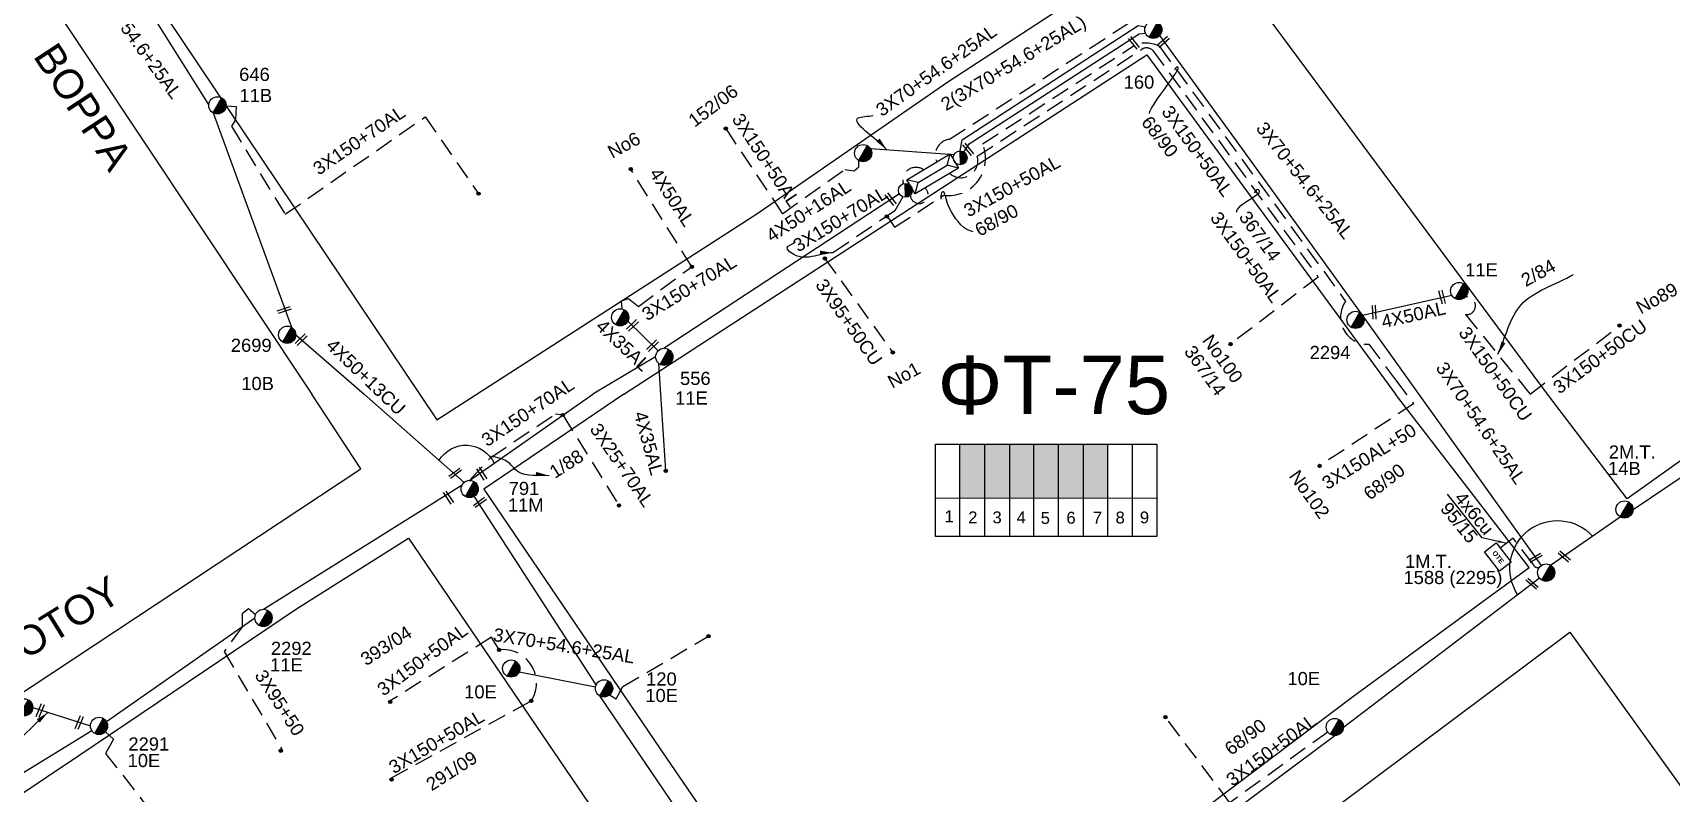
# Model space of a CAD drawing. Header units: millimetres. Extents: x 1266 to 3066, y 765 to 1784.
# Drawn here: x 1524.3 to 1748.8, y 1110.1 to 1214.3 of the extents above; entities that cross this region are included whole.
import ezdxf

# ---------------------------------------------------------------- set-up
doc = ezdxf.new("R2010")
doc.units = ezdxf.units.MM
doc.linetypes.add('DASHED', pattern=[19.05, 12.7, -6.35])
for name, color, linetype in [('Pillar OTE', 7, 'Continuous'), ('Άγνωστα', 7, 'Continuous'), ('Γέφυρες Εναέριου Δικτύου', 7, 'Continuous'), ('Γυμνά εναέρια ΧΤ (3Φ)   3x50+35CU', 7, 'Continuous'), ('Γυμνά εναέρια ΧΤ (3Φ)   4x35AL', 7, 'Continuous'), ('Γυμνά εναέρια ΧΤ (3Φ)   4x50AL', 7, 'Continuous'), ('Γυμνά εναέρια ΧΤ και ΦΟΠ (3Φ)   4x50+16AL', 7, 'Continuous'), ('Επιγραφές - Σχήματα', 7, 'Continuous'), ('Καλώδια ΧΤ   3x150+50AL', 7, 'DASHED'), ('Καλώδια ΧΤ   3x150+50CU', 7, 'DASHED'), ('Καλώδια ΧΤ   3x150+70AL', 7, 'DASHED'), ('Καλώδια ΧΤ   3x150AL+50XLPE', 7, 'DASHED'), ('Καλώδια ΧΤ   3x95+50CU', 7, 'DASHED'), ('Καλώδια ΧΤ   4x50AL', 7, 'DASHED'), ('Καλώδια ΧΤ   4x6CU', 7, 'DASHED'), ('Μηχανική τομή', 7, 'Continuous'), ('Στύλος ΦΜ', 7, 'Continuous'), ('Στύλος ΦΜ @ 1', 7, 'Continuous'), ('Συνδέσεις', 7, 'Continuous'), ('Συνεστραμμένα ΧΤ   3x70+54.6+25 AL', 7, 'SYN_LINE'), ('Υποσταθμός εναέριος 2 στύλων', 7, 'Continuous'), ('Υποσταθμός πόλεως', 7, 'Continuous'), ('Υπόβαθρο ΔΕΗ', 7, 'Continuous'), ('Υπόγεια καλώδια Παροχών ΧΤ   4x50AL', 7, 'DASHED')]:
    doc.layers.add(name, color=color, linetype=linetype)
doc.styles.get("Standard").update_dxf_attribs({"font": 'arial.ttf'})
doc.linetypes.add('SYN_LINE', pattern='A,0.5,-0.0001,["/\\/\\/\\/",Standard,S=0.1,R=0,X=0,Y=-0.05],-0.25', length=0.7501)
doc.dimstyles.new('ISO-25', dxfattribs={"dimtxt": 2.5, "dimasz": 2.5, "dimexe": 1.25, "dimexo": 0.625, "dimtad": 1, "dimtxsty": 'Standard', "dimcen": 2.5, "dimadec": 0, "dimazin": 0, "dimtfac": 1, "dimtmove": 0, "dimatfit": 3, "dimfxl": 1, "dimarcsym": 0})

# ---------------------------------------------------------------- blocks, each defined once
blk = doc.blocks.new('ΥΠΑΡΧΩΝ ΤΣΙΜΕΝΤΕΝΙΟΣ ΣΤΥΛΟΣ')
at = {"layer": 'Στύλος ΦΜ'}
blk.add_hatch(color=7, dxfattribs=at).paths.add_polyline_path([(-1.29, -2.28, 0.574793), (2.62, 0, 0.268822), (1.3, 2.27)])
at = {"layer": 'Στύλος ΦΜ', "color": 7}
blk.add_line((-1.29, -2.28), (1.3, 2.27), dxfattribs=at)
blk.add_circle((0, 0), 2.62, dxfattribs=at)
at = {"layer": 'Στύλος ΦΜ', "flags": 4}
for tag, p in [('ΑΡΙΘΜΟΣ', (-4.68, 8.05)), ('ΤΥΠΟΣ', (-4.91, 3.03))]:
    blk.add_attdef(tag, p, '', height=4, dxfattribs=at)
blk = doc.blocks.new('ΥΠΟΣΤΑΘΜΟΣ ΕΝΑΕΡΙΟΣ ΕΠΙ 2 ΣΤΥΛΩΝ')
at = {"layer": 'Υποσταθμός εναέριος 2 στύλων', "linetype": 'Continuous'}
for points in [[(-11.97, -2.11, 0.574793), (-8.45, -0.07, 0.268822), (-9.64, 1.98)], [(9.68, -2.15, 0.574793), (13.19, -0.1, 0.268822), (12.01, 1.95)]]:
    blk.add_hatch(color=256, dxfattribs=at).paths.add_polyline_path(points)
for p, q in [((-11.97, -2.11), (-9.64, 1.98)), ((9.68, -2.15), (12.01, 1.95))]:
    blk.add_line(p, q, dxfattribs=at)
for centre in [(-10.81, -0.07), (10.84, -0.1)]:
    blk.add_circle(centre, 2.36, dxfattribs=at)
at = {"layer": 'Υποσταθμός πόλεως', "linetype": 'Continuous', "ltscale": 40}
blk.add_lwpolyline([(-8.57, 2.82), (8.57, 2.82), (8.57, -2.82), (-8.57, -2.82)], close=True, dxfattribs=at)
for points in [[(-5.75, 0), (-8.57, 2.82)], [(-8.57, -2.82), (-5.75, 0)], [(-5.75, 0), (5.75, 0)], [(5.75, 0), (8.57, 2.82)], [(8.57, -2.82), (5.75, 0)]]:
    blk.add_lwpolyline(points, dxfattribs=at)
at = {"layer": 'Υποσταθμός εναέριος 2 στύλων', "ltscale": 40, "flags": 1}
for tag, p in [('ΜΕΤΑΣΧΗΜΑΤΙΣΜΟΣ', (14.09, 2.51)), ('ΙΣΧΥΣ', (14.07, -0.28)), ('ΑΡΙΘΜΟΣ', (14.19, -3))]:
    blk.add_attdef(tag, p, '', height=1.8, dxfattribs=at)
blk = doc.blocks.new('ΜΗΧΑΝΙΚΗ ΤΟΜΗ')
at = {"layer": 'Μηχανική τομή', "ltscale": 40}
for p, q in [((-1.89, 0.78), (1.89, 0.78)), ((1.89, 0), (-1.89, 0))]:
    blk.add_line(p, q, dxfattribs=at)
blk = doc.blocks.new('_ΣΥΝΔΕΣΗ')
at = {"layer": 'Συνδέσεις', "linetype": 'SYN_LINE', "ltscale": 40}
blk.add_hatch(color=256, dxfattribs=at).paths.add_polyline_path([(0.5, -0.01, 1), (-0.5, -0.01, 1)])
at = {"layer": 'Συνδέσεις'}
blk.add_circle((0, -0.01), 0.5, dxfattribs=at)
blk = doc.blocks.new('PILLAR ΟΤΕ')
at = {"layer": 'Pillar OTE', "ltscale": 40}
blk.add_lwpolyline([(-3.31, 2.02), (3.39, 2.02), (3.39, -1.99), (-3.31, -1.99)], close=True, dxfattribs=at)
at = {"layer": 'Pillar OTE', "insert": (-1.81, 0.71), "char_height": 1.3575, "width": 109.961, "attachment_point": 1}
blk.add_mtext('{\\fArial|b1|i0|c161|p34;OTE}', dxfattribs=at)

msp = doc.modelspace()

# ---------------------------------------------------------------- hatches: boundary and pattern name
at = {"layer": 'Καλώδια ΧΤ   4x6CU', "linetype": 'DASHED', "ltscale": 0.2}
h = msp.add_hatch(color=85, dxfattribs=at)
h.dxf.hatch_style = 1
h.paths.add_polyline_path([(1651.3, 1150.57), (1654.74, 1150.56), (1654.74, 1157.93), (1651.3, 1157.93)])
h = msp.add_hatch(color=1, dxfattribs=at)
h.dxf.hatch_style = 1
h.paths.add_polyline_path([(1654.74, 1150.56), (1658.18, 1150.56), (1658.18, 1157.93), (1654.74, 1157.93)])
h = msp.add_hatch(color=6, dxfattribs=at)
h.dxf.hatch_style = 1
h.paths.add_polyline_path([(1658.18, 1150.56), (1661.48, 1150.56), (1661.48, 1157.93), (1658.18, 1157.93)])
h = msp.add_hatch(color=5, dxfattribs=at)
h.dxf.hatch_style = 1
h.paths.add_polyline_path([(1664.86, 1157.93), (1661.48, 1157.93), (1661.48, 1150.56), (1664.86, 1150.55)])
h = msp.add_hatch(color=2, dxfattribs=at)
h.dxf.hatch_style = 1
h.paths.add_polyline_path([(1668.26, 1157.93), (1664.86, 1157.93), (1664.86, 1150.55), (1668.26, 1150.55)])
h = msp.add_hatch(color=151, dxfattribs=at)
h.dxf.hatch_style = 1
h.paths.add_polyline_path([(1671.6, 1157.93), (1668.26, 1157.93), (1668.26, 1150.55), (1671.6, 1150.55)])

# ---------------------------------------------------------------- linework, layer by layer
at = {"layer": 'Pillar OTE', "ltscale": 40}
for points in [[(1647.97, 1145.29), (1647.97, 1157.93), (1678.31, 1157.93), (1678.31, 1145.26), (1647.97, 1145.29)], [(1651.3, 1145.28), (1651.3, 1157.93)], [(1654.74, 1145.28), (1654.74, 1157.93)], [(1658.18, 1145.28), (1658.18, 1157.93)], [(1661.48, 1145.27), (1661.48, 1157.93)], [(1664.86, 1145.27), (1664.86, 1157.93)], [(1668.26, 1145.27), (1668.26, 1157.93)], [(1671.6, 1145.26), (1671.6, 1157.93)], [(1674.99, 1145.26), (1674.99, 1157.93)], [(1647.97, 1150.57), (1678.31, 1150.54)]]:
    msp.add_lwpolyline(points, dxfattribs=at)
at = {"layer": 'Άγνωστα', "color": 85, "ltscale": 0.2}
for points in [[(1560.31, 1172.92), (1569.67, 1164.78)], [(1583.39, 1152.69), (1569.67, 1164.78)]]:
    msp.add_lwpolyline(points, dxfattribs=at)
at = {"layer": 'Άγνωστα', "color": 85, "linetype": 'DASHED', "ltscale": 0.2}
msp.add_lwpolyline([(1596.89, 1161.93), (1604.61, 1149.53)], dxfattribs=at)
at = {"layer": 'Άγνωστα', "color": 2, "ltscale": 0.2}
for points in [[(1601.49, 1124.96), (1584.78, 1150.8)], [(1620.37, 1096.3), (1601.98, 1123.44)]]:
    msp.add_lwpolyline(points, dxfattribs=at)
at = {"layer": 'Άγνωστα', "color": 2, "linetype": 'DASHED', "ltscale": 0.2}
for points in [[(1554.78, 1134.54), (1553.84, 1135.37), (1552.96, 1134.69), (1552.96, 1132.9), (1550.48, 1129.53), (1558.45, 1116.03)], [(1603.31, 1123.56), (1604.2, 1123.02), (1605.15, 1124.7), (1616.87, 1131.61)]]:
    msp.add_lwpolyline(points, dxfattribs=at)
at = {"layer": 'Γέφυρες Εναέριου Δικτύου', "ltscale": 0.2}
for points in [[(1579.96, 1155.72, -0.600154), (1587.49, 1155.33, 0.63619)], [(1727.76, 1137.35, -0.922688), (1738.03, 1145.33, 14.583085)]]:
    msp.add_lwpolyline(points, format="xyb", dxfattribs=at)
at = {"layer": 'Γυμνά εναέρια ΧΤ (3Φ)   3x50+35CU', "color": 2, "linetype": 'DASHED', "ltscale": 0.2}
msp.add_lwpolyline([(1534.22, 1118.52), (1535.33, 1117.5), (1534.25, 1115.56), (1545.52, 1101.05)], dxfattribs=at)
at = {"layer": 'Γυμνά εναέρια ΧΤ (3Φ)   4x35AL', "color": 85, "ltscale": 0.2}
msp.add_lwpolyline([(1605.83, 1174.79), (1609.97, 1170.71)], dxfattribs=at)
at = {"layer": 'Γυμνά εναέρια ΧΤ (3Φ)   4x35AL', "color": 85, "linetype": 'SYN_LINE', "ltscale": 15}
msp.add_lwpolyline([(1611.02, 1154.27), (1610.07, 1168.97)], dxfattribs=at)
at = {"layer": 'Γυμνά εναέρια ΧΤ (3Φ)   4x50AL', "color": 151, "ltscale": 0.2}
msp.add_lwpolyline([(1706.52, 1175.62), (1718.73, 1178.34)], dxfattribs=at)
at = {"layer": 'Γυμνά εναέρια ΧΤ και ΦΟΠ (3Φ)   4x50+16AL', "color": 85, "ltscale": 0.2}
for points in [[(1643.03, 1192.22), (1610.81, 1171.06)], [(1609.63, 1169.89), (1601, 1164.78)]]:
    msp.add_lwpolyline(points, dxfattribs=at)
at = {"layer": 'Γυμνά εναέρια ΧΤ και ΦΟΠ (3Φ)   4x50+16AL', "color": 85}
msp.add_lwpolyline([(1584.14, 1152.96), (1601, 1164.78)], dxfattribs=at)
at = {"layer": 'Καλώδια ΧΤ   3x150+50AL', "color": 2, "ltscale": 0.2}
for points in [[(1641.34, 1189.16), (1642.36, 1187.66), (1649.12, 1192.04, 0.582266), (1654.43, 1199.06), (1675.21, 1212.55, -0.245119), (1678.71, 1212.38), (1704.19, 1177.5, 0.624974), (1707.36, 1171.63), (1711.04, 1166.73), (1713.51, 1163.47), (1700.63, 1154.96)], [(1592.58, 1122.75, 0.631886), (1588.18, 1129.74, 16.929932)]]:
    msp.add_lwpolyline(points, format="xyb", dxfattribs=at)
at = {"layer": 'Καλώδια ΧΤ   3x150+50AL', "color": 1, "ltscale": 0.2}
msp.add_lwpolyline([(1619.23, 1201.17), (1627.02, 1189.51), (1635.56, 1195.58), (1636.85, 1195.4), (1637.49, 1195.91), (1637.48, 1196.79)], dxfattribs=at)
at = {"layer": 'Καλώδια ΧΤ   3x150+50AL', "color": 2, "ltscale": 0.2}
for points in [[(1588.18, 1129.74), (1587.14, 1131.46), (1573.02, 1122.6)], [(1573.44, 1112.2), (1592.58, 1122.75)]]:
    msp.add_lwpolyline(points, dxfattribs=at)
at = {"layer": 'Καλώδια ΧΤ   3x150+50AL', "color": 151, "ltscale": 0.2}
msp.add_lwpolyline([(1701.75, 1118.48), (1688.32, 1108.8), (1679.63, 1120.35)], dxfattribs=at)
at = {"layer": 'Καλώδια ΧΤ   3x150+50AL', "color": 85, "linetype": 'DASHED', "ltscale": 0.2}
msp.add_arc((1645.3, 1194.07), 1.79, 54.7999, 194.7747, dxfattribs=at)
at = {"layer": 'Καλώδια ΧΤ   3x150+50AL', "color": 2, "ltscale": 0.2}
msp.add_arc((1645.75, 1192.12), 1.22, 183.6365, 48.1399, dxfattribs=at)
at = {"layer": 'Καλώδια ΧΤ   3x150+50CU', "color": 151, "ltscale": 0.2}
msp.add_lwpolyline([(1720.63, 1175.69), (1729.48, 1164.78), (1741.74, 1174.18)], dxfattribs=at)
msp.add_arc((1720.77, 1176.89), 1.21, 263.5349, 98.2052, dxfattribs=at)
at = {"layer": 'Καλώδια ΧΤ   3x150+70AL', "color": 85, "ltscale": 0.2}
for points in [[(1550.75, 1204.31), (1552.12, 1204.18), (1552.06, 1202.37), (1551.48, 1201.5), (1558.85, 1189.43), (1578.04, 1202.78), (1585.36, 1192.25)], [(1605.06, 1176.44), (1604.96, 1177.57), (1605.91, 1177.88), (1607.26, 1176.79), (1614.59, 1182.25)], [(1584.14, 1152.96), (1587.03, 1156.09), (1595.91, 1162.1), (1597.12, 1161.93)]]:
    msp.add_lwpolyline(points, dxfattribs=at)
at = {"layer": 'Καλώδια ΧΤ   3x150+70AL', "color": 2, "ltscale": 0.2}
msp.add_lwpolyline([(1643.5, 1191.83), (1642.42, 1189.89), (1632.82, 1183.38)], dxfattribs=at)
at = {"layer": 'Καλώδια ΧΤ   3x150AL+50XLPE', "color": 6, "linetype": 'DASHED', "ltscale": 0.2}
msp.add_lwpolyline([(1648.15, 1196.62, -0.504214), (1649.92, 1199.71), (1688.85, 1224.97), (1688.56, 1226.54), (1689.36, 1227.07)], format="xyb", dxfattribs=at)
at = {"layer": 'Καλώδια ΧΤ   3x150AL+50XLPE', "color": 5, "linetype": 'DASHED', "ltscale": 0.2}
msp.add_lwpolyline([(1649.94, 1195.04, 0.761394), (1653.69, 1197.39), (1676.41, 1212.13, -0.291212), (1677.76, 1211.89), (1700.44, 1180.83), (1688.43, 1171.65)], format="xyb", dxfattribs=at)
at = {"layer": 'Καλώδια ΧΤ   3x95+50CU', "color": 2, "ltscale": 0.2}
msp.add_lwpolyline([(1632.82, 1183.38), (1642.12, 1170.5)], dxfattribs=at)
at = {"layer": 'Καλώδια ΧΤ   4x50AL', "color": 85, "ltscale": 0.2}
msp.add_lwpolyline([(1614.59, 1182.25), (1606.2, 1195.62)], dxfattribs=at)
at = {"layer": 'Καλώδια ΧΤ   4x6CU', "color": 151, "linetype": 'DASHED', "ltscale": 0.2}
msp.add_lwpolyline([(1730.77, 1141.08, -0.459455), (1729.88, 1141.48), (1727.13, 1145.04), (1725.37, 1143.69)], format="xyb", dxfattribs=at)
at = {"layer": 'Συνεστραμμένα ΧΤ   3x70+54.6+25 AL', "color": 85, "ltscale": 20}
for points in [[(1532.57, 1229.53), (1548.4, 1204.36)], [(1548.99, 1203.33), (1559.71, 1173.94)]]:
    msp.add_lwpolyline(points, dxfattribs=at)
at = {"layer": 'Συνεστραμμένα ΧΤ   3x70+54.6+25 AL', "color": 151, "linetype": 'SYN_LINE', "ltscale": 15}
msp.add_lwpolyline([(1651.35, 1198.11), (1651.65, 1199.64), (1675.76, 1215.29), (1676.74, 1215.13)], dxfattribs=at)
at = {"layer": 'Συνεστραμμένα ΧΤ   3x70+54.6+25 AL', "color": 1, "linetype": 'SYN_LINE', "ltscale": 15}
msp.add_lwpolyline([(1651.88, 1197.96), (1652.6, 1199.07), (1675.88, 1214.17), (1676.76, 1214.25)], dxfattribs=at)
at = {"layer": 'Συνεστραμμένα ΧΤ   3x70+54.6+25 AL', "color": 151, "ltscale": 20}
for points in [[(1706.52, 1175.62), (1689.6, 1199), (1678.73, 1213.94)], [(1731.04, 1141.32), (1706.52, 1175.62)], [(1743.59, 1148.98), (1767.08, 1164.78)], [(1703.88, 1119.17), (1730.74, 1139.62)], [(1669.26, 1093.05), (1702.7, 1118)]]:
    msp.add_lwpolyline(points, dxfattribs=at)
at = {"layer": 'Συνεστραμμένα ΧΤ   3x70+54.6+25 AL', "color": 1, "ltscale": 15}
msp.add_lwpolyline([(1639.06, 1198.43), (1650.52, 1197.6)], dxfattribs=at)
at = {"layer": 'Συνεστραμμένα ΧΤ   3x70+54.6+25 AL', "color": 2, "ltscale": 20}
for points in [[(1555.88, 1135.3), (1583.11, 1152.37)], [(1534.36, 1119.92), (1554.7, 1134.12)], [(1509.95, 1104.94), (1532.35, 1118.7)]]:
    msp.add_lwpolyline(points, dxfattribs=at)
at = {"layer": 'Συνεστραμμένα ΧΤ   3x70+54.6+25 AL', "color": 151, "ltscale": 15}
msp.add_lwpolyline([(1732.26, 1141.35), (1741.83, 1147.96)], dxfattribs=at)
at = {"layer": 'Συνεστραμμένα ΧΤ   3x70+54.6+25 AL', "color": 2, "ltscale": 10}
for points in [[(1590.94, 1126.74), (1601.4, 1124.69)], [(1524.27, 1121.86), (1532.17, 1119.32)]]:
    msp.add_lwpolyline(points, dxfattribs=at)
at = {"layer": 'Υπόβαθρο ΔΕΗ', "ltscale": 0.2}
for points in [[(1622.3, 1285.61), (1595.62, 1268.8), (1560.04, 1245.8), (1533.92, 1229.4), (1579.63, 1161.27), (1623.51, 1189.51), (1649.65, 1207.6), (1670, 1220.86), (1652.38, 1244.35), (1633.67, 1270.33), (1622.3, 1285.61)], [(1731.86, 1164.78), (1689.85, 1221.51), (1715.77, 1238.4), (1745.22, 1258.34), (1756.02, 1265.65), (1807.68, 1198.09), (1779.63, 1176.71), (1742.79, 1150.42), (1731.86, 1164.78)], [(1446.84, 1164.78), (1442.4, 1171.75), (1523.72, 1223.13), (1562.51, 1164.78)], [(1605.27, 1164.78), (1676.95, 1211.3), (1711.02, 1164.78)], [(1446.84, 1164.78), (1487.58, 1100.59), (1569.23, 1154.57), (1562.51, 1164.78)], [(1605.27, 1164.78), (1586.1, 1151.77), (1611.11, 1114.92), (1638.81, 1074.46), (1672.59, 1098.78), (1705.13, 1123.32), (1729.35, 1141.05), (1711.02, 1164.78)], [(1722.91, 1145.11), (1718.13, 1151.07)], [(1493.83, 1090.71), (1530.7, 1115.36), (1560.39, 1135.37), (1575.77, 1145.06), (1610.73, 1093.56), (1628.85, 1066.58), (1572.6, 1025.44), (1547.9, 1007.39), (1511.08, 1063.02), (1493.83, 1090.71)], [(1405.46, 890.16), (1528.37, 980.03), (1570.27, 1010.46), (1621.28, 1047.93), (1670.39, 1083.94), (1734.92, 1132.16), (1766.3, 1088.54)]]:
    msp.add_lwpolyline(points, dxfattribs=at)
for points in [[(1677.29, 1203.25), (1677.19, 1203.7), (1681.4, 1209.2), (1681.23, 1209.66), (1680.96, 1209.67), (1680.73, 1209.18)], [(1653.15, 1187.04), (1651.98, 1187.14), (1649.63, 1190.07), (1649.31, 1192.61), (1648.75, 1192.59), (1648.67, 1191.75), (1648.73, 1191.51)], [(1689.24, 1189.73), (1689.34, 1190.53), (1692.44, 1192.17), (1692.42, 1192.7), (1692.1, 1192.93), (1691.92, 1192.7), (1691.67, 1192.39)]]:
    msp.add_open_spline(points, degree=3, dxfattribs=at)

# ---------------------------------------------------------------- block references
at = {"layer": 'Pillar OTE', "xscale": 0.5, "yscale": 0.5, "zscale": 0.5, "rotation": 307.6662647862069}
msp.add_blockref('PILLAR ΟΤΕ', (1725.03, 1142.49), dxfattribs=at)
at = {"layer": 'Μηχανική τομή'}
for p, xscale, yscale, zscale, rotation in [((1675.32, 1213.04), 0.4999999999999994, 0.4999999999999994, 0.4999999999999994, 128.727173849753), ((1679.34, 1212.92), 0.4999999999999994, 0.4999999999999994, 0.4999999999999994, 40.93517884512278), ((1652.61, 1198.45), 0.4999999999999994, 0.4999999999999994, 0.4999999999999994, 128.727173849753), ((1642, 1191.61), 0.4999999999999994, 0.4999999999999994, 0.4999999999999994, 128.727173849753), ((1717.22, 1178.02), 0.4999999999999997, 0.4999999999999997, 0.4999999999999997, 284.4986880261409), ((1558.78, 1176.13), 0.4999999999999993, 0.4999999999999993, 0.4999999999999993, 18.8205596390102), ((1707.91, 1176), 0.4999999999999997, 0.4999999999999997, 0.4999999999999997, 272.7837747507805), ((1606.6, 1174.05), 0.4999999999999994, 0.4999999999999994, 0.4999999999999994, 44.28298589375719), ((1561.19, 1172.1), 0.4999999999999993, 0.4999999999999993, 0.4999999999999993, 44.28298589375719), ((1609.34, 1171.3), 0.4999999999999993, 0.4999999999999993, 0.4999999999999993, 44.28298589375719), ((1582.05, 1154.09), 0.4999999999999977, 0.4999999999999977, 0.4999999999999977, 216.8056931692933), ((1585.95, 1153.98), 0.4999999999999585, 0.4999999999999585, 0.4999999999999585, 123.5942685702442), ((1581.4, 1150.72), 0.4999999999999585, 0.4999999999999585, 0.4999999999999585, 123.5942685702442), ((1585.44, 1150.11), 0.4999999999999977, 0.4999999999999977, 0.4999999999999977, 216.8056931692933), ((1730.1, 1142.52), 0.4999999999999879, 0.4999999999999879, 0.4999999999999879, 211.2083485737614), ((1734.27, 1142.68), 0.5000000000000184, 0.5000000000000184, 0.5000000000000184, 139.6080784081085), ((1729.87, 1138.96), 0.5000000000000184, 0.5000000000000184, 0.5000000000000184, 139.6080784081085), ((1525.09, 1121.5), 0.4999999999999858, 0.4999999999999858, 0.4999999999999858, 247.9990948236991), ((1530.44, 1119.85), 0.4999999999999858, 0.4999999999999858, 0.4999999999999858, 247.9990948236991)]:
    msp.add_blockref('ΜΗΧΑΝΙΚΗ ΤΟΜΗ', p, dxfattribs=dict(at, xscale=xscale, yscale=yscale, zscale=zscale, rotation=rotation))
at = {"layer": 'Στύλος ΦΜ @ 1', "ltscale": 40}
ref = msp.add_blockref('ΥΠΑΡΧΩΝ ΤΣΙΜΕΝΤΕΝΙΟΣ ΣΤΥΛΟΣ', (1677.84, 1214.71), dxfattribs=dict(at, xscale=0.4499999999998181, yscale=0.4499999999998181, zscale=0.4499999999998181))
ref.add_attrib('ΤΥΠΟΣ', '160', (1673.77, 1206.64), dxfattribs={"layer": 'Στύλος ΦΜ', "height": 1.8, "flags": 4})
ref = msp.add_blockref('ΥΠΑΡΧΩΝ ΤΣΙΜΕΝΤΕΝΙΟΣ ΣΤΥΛΟΣ', (1549.57, 1204.36), dxfattribs=dict(at, xscale=0.4499999999998181, yscale=0.4499999999998181, zscale=0.4499999999998181))
ref.add_attrib('ΤΥΠΟΣ', '646', (1552.55, 1207.7), dxfattribs={"layer": 'Στύλος ΦΜ', "height": 1.8, "flags": 4})
ref.add_attrib('ΑΡΙΘΜΟΣ', '11B', (1552.6, 1204.81), dxfattribs={"layer": 'Στύλος ΦΜ', "height": 1.8, "flags": 4})
at = {"layer": 'Στύλος ΦΜ @ 1', "ltscale": 40, "xscale": 0.4499999999998181, "yscale": 0.4499999999998181, "zscale": 0.4499999999998181}
for p in [(1638.06, 1197.81), (1604.77, 1175.3)]:
    msp.add_blockref('ΥΠΑΡΧΩΝ ΤΣΙΜΕΝΤΕΝΙΟΣ ΣΤΥΛΟΣ', p, dxfattribs=at)
at = {"layer": 'Στύλος ΦΜ @ 1', "ltscale": 40}
ref = msp.add_blockref('ΥΠΑΡΧΩΝ ΤΣΙΜΕΝΤΕΝΙΟΣ ΣΤΥΛΟΣ', (1719.76, 1178.92), dxfattribs=dict(at, xscale=0.4499999999998181, yscale=0.4499999999998181, zscale=0.4499999999998181))
ref.add_attrib('ΤΥΠΟΣ', '11E', (1720.57, 1180.92), dxfattribs={"layer": 'Στύλος ΦΜ', "height": 1.8, "flags": 4})
ref = msp.add_blockref('ΥΠΑΡΧΩΝ ΤΣΙΜΕΝΤΕΝΙΟΣ ΣΤΥΛΟΣ', (1705.55, 1174.96), dxfattribs=dict(at, xscale=0.4499999999998181, yscale=0.4499999999998181, zscale=0.4499999999998181))
ref.add_attrib('ΤΥΠΟΣ', '2294', (1699.26, 1169.59), dxfattribs={"layer": 'Στύλος ΦΜ', "height": 1.8, "flags": 4})
ref = msp.add_blockref('ΥΠΑΡΧΩΝ ΤΣΙΜΕΝΤΕΝΙΟΣ ΣΤΥΛΟΣ', (1559.13, 1172.92), dxfattribs=dict(at, xscale=0.4499999999998181, yscale=0.4499999999998181, zscale=0.4499999999998181))
ref.add_attrib('ΤΥΠΟΣ', '2699', (1551.41, 1170.58), dxfattribs={"layer": 'Στύλος ΦΜ', "height": 1.8, "flags": 4})
ref.add_attrib('ΑΡΙΘΜΟΣ', '10B', (1552.84, 1165.34), dxfattribs={"layer": 'Στύλος ΦΜ', "height": 1.8, "flags": 4})
ref = msp.add_blockref('ΥΠΑΡΧΩΝ ΤΣΙΜΕΝΤΕΝΙΟΣ ΣΤΥΛΟΣ', (1610.81, 1169.89), dxfattribs=dict(at, xscale=0.4499999999998181, yscale=0.4499999999998181, zscale=0.4499999999998181))
ref.add_attrib('ΤΥΠΟΣ', '556', (1612.97, 1166.04), dxfattribs={"layer": 'Στύλος ΦΜ', "height": 1.8, "flags": 4})
ref.add_attrib('ΑΡΙΘΜΟΣ', '11E', (1612.3, 1163.35), dxfattribs={"layer": 'Στύλος ΦΜ', "height": 1.8, "flags": 4})
ref = msp.add_blockref('ΥΠΑΡΧΩΝ ΤΣΙΜΕΝΤΕΝΙΟΣ ΣΤΥΛΟΣ', (1742.41, 1148.98), dxfattribs=dict(at, xscale=0.4499999999998181, yscale=0.4499999999998181, zscale=0.4499999999998181))
ref.add_attrib('ΤΥΠΟΣ', '14B', (1740.15, 1153.7), dxfattribs={"layer": 'Στύλος ΦΜ', "height": 1.8, "flags": 4})
ref.add_attrib('ΑΡΙΘΜΟΣ', '2M.T.', (1740.26, 1155.96), dxfattribs={"layer": 'Στύλος ΦΜ', "height": 1.8, "flags": 4})
ref = msp.add_blockref('ΥΠΑΡΧΩΝ ΤΣΙΜΕΝΤΕΝΙΟΣ ΣΤΥΛΟΣ', (1584.14, 1151.78), dxfattribs=dict(at, xscale=0.4499999999998181, yscale=0.4499999999998181, zscale=0.4499999999998181))
ref.add_attrib('ΤΥΠΟΣ', '11M', (1589.38, 1148.7), dxfattribs={"layer": 'Στύλος ΦΜ', "height": 1.8, "flags": 4})
ref.add_attrib('ΑΡΙΘΜΟΣ', '791', (1589.49, 1150.96), dxfattribs={"layer": 'Στύλος ΦΜ', "height": 1.8, "flags": 4})
ref = msp.add_blockref('ΥΠΑΡΧΩΝ ΤΣΙΜΕΝΤΕΝΙΟΣ ΣΤΥΛΟΣ', (1731.68, 1140.33), dxfattribs=dict(at, xscale=0.4499999999998181, yscale=0.4499999999998181, zscale=0.4499999999998181))
ref.add_attrib('ΤΥΠΟΣ', '1588 (2295)', (1712.12, 1138.76), dxfattribs={"layer": 'Στύλος ΦΜ', "height": 1.8, "flags": 4})
ref.add_attrib('ΑΡΙΘΜΟΣ', '1M.T.', (1712.33, 1140.97), dxfattribs={"layer": 'Στύλος ΦΜ', "height": 1.8, "flags": 4})
ref = msp.add_blockref('ΥΠΑΡΧΩΝ ΤΣΙΜΕΝΤΕΝΙΟΣ ΣΤΥΛΟΣ', (1555.88, 1134.12), dxfattribs=dict(at, xscale=0.4499999999998181, yscale=0.4499999999998181, zscale=0.4499999999998181))
ref.add_attrib('ΤΥΠΟΣ', '11E', (1556.79, 1126.79), dxfattribs={"layer": 'Στύλος ΦΜ', "height": 1.8, "flags": 4})
ref.add_attrib('ΑΡΙΘΜΟΣ', '2292', (1556.9, 1129.05), dxfattribs={"layer": 'Στύλος ΦΜ', "height": 1.8, "flags": 4})
ref = msp.add_blockref('ΥΠΑΡΧΩΝ ΤΣΙΜΕΝΤΕΝΙΟΣ ΣΤΥΛΟΣ', (1589.84, 1127.18), dxfattribs=dict(at, xscale=0.4499999999998181, yscale=0.4499999999998181, zscale=0.4499999999998181))
ref.add_attrib('ΤΥΠΟΣ', '10E', (1583.39, 1123.09), dxfattribs={"layer": 'Στύλος ΦΜ', "height": 1.8, "flags": 4})
ref = msp.add_blockref('ΥΠΑΡΧΩΝ ΤΣΙΜΕΝΤΕΝΙΟΣ ΣΤΥΛΟΣ', (1602.56, 1124.46), dxfattribs=dict(at, xscale=0.4499999999998181, yscale=0.4499999999998181, zscale=0.4499999999998181))
ref.add_attrib('ΤΥΠΟΣ', '10E', (1608.21, 1122.59), dxfattribs={"layer": 'Στύλος ΦΜ', "height": 1.8, "flags": 4})
ref.add_attrib('ΑΡΙΘΜΟΣ', '120', (1608.32, 1124.85), dxfattribs={"layer": 'Στύλος ΦΜ', "height": 1.8, "flags": 4})
ref = msp.add_blockref('ΥΠΑΡΧΩΝ ΤΣΙΜΕΝΤΕΝΙΟΣ ΣΤΥΛΟΣ', (1702.7, 1119.17), dxfattribs=dict(at, xscale=0.4499999999998181, yscale=0.4499999999998181, zscale=0.4499999999998181))
ref.add_attrib('ΤΥΠΟΣ', '10E', (1696.22, 1124.91), dxfattribs={"layer": 'Στύλος ΦΜ', "height": 1.8, "flags": 4})
ref = msp.add_blockref('ΥΠΑΡΧΩΝ ΤΣΙΜΕΝΤΕΝΙΟΣ ΣΤΥΛΟΣ', (1523.09, 1121.86), dxfattribs=dict(at, xscale=0.4499999999998181, yscale=0.4499999999998181, zscale=0.4499999999998181))
ref.add_attrib('ΤΥΠΟΣ', '10E', (1512.86, 1121.2), dxfattribs={"layer": 'Στύλος ΦΜ', "height": 1.8, "flags": 4})
ref = msp.add_blockref('ΥΠΑΡΧΩΝ ΤΣΙΜΕΝΤΕΝΙΟΣ ΣΤΥΛΟΣ', (1533.35, 1119.32), dxfattribs=dict(at, xscale=0.4499999999998181, yscale=0.4499999999998181, zscale=0.4499999999998181))
ref.add_attrib('ΤΥΠΟΣ', '10E', (1537.26, 1113.68), dxfattribs={"layer": 'Στύλος ΦΜ', "height": 1.8, "flags": 4})
ref.add_attrib('ΑΡΙΘΜΟΣ', '2291', (1537.37, 1115.94), dxfattribs={"layer": 'Στύλος ΦΜ', "height": 1.8, "flags": 4})
at = {"layer": 'Συνδέσεις', "xscale": 0.4499999999998181, "yscale": 0.4499999999998181, "zscale": 0.4499999999998181}
for p in [(1619.23, 1201.17), (1606.21, 1195.62), (1585.36, 1192.26), (1641.3, 1189.14), (1632.82, 1183.38), (1614.59, 1182.25), (1741.74, 1174.19), (1642.12, 1170.5), (1688.43, 1171.65), (1596.89, 1161.93), (1611.02, 1154.27), (1700.63, 1154.96), (1604.61, 1149.53), (1616.87, 1131.62), (1588.18, 1129.74), (1573.25, 1122.61), (1592.58, 1122.75), (1679.5, 1120.54), (1558.26, 1115.92), (1573.44, 1111.98)]:
    msp.add_blockref('_ΣΥΝΔΕΣΗ', p, dxfattribs=at)
at = {"layer": 'Υποσταθμός εναέριος 2 στύλων', "xscale": 0.4037500000000001, "yscale": 0.4037500000000001, "zscale": 0.4037500000000001, "rotation": 30.7415050875778}
msp.add_blockref('ΥΠΟΣΤΑΘΜΟΣ ΕΝΑΕΡΙΟΣ ΕΠΙ 2 ΣΤΥΛΩΝ', (1647.59, 1194.96), dxfattribs=at)

# ---------------------------------------------------------------- texts
at = {"ltscale": 30, "char_height": 1.63, "width": 11.2573, "attachment_point": 1}
for s, insert in [('1', (1649.22, 1148.85)), ('2', (1652.46, 1148.71)), ('3', (1655.79, 1148.71)), ('4', (1659.09, 1148.71)), ('5', (1662.4, 1148.63)), ('6', (1665.92, 1148.66)), ('7', (1669.54, 1148.66)), ('8', (1672.66, 1148.69)), ('9', (1675.99, 1148.71))]:
    msp.add_mtext(s, dxfattribs=dict(at, insert=insert))
at = {"layer": 'Γυμνά εναέρια ΧΤ (3Φ)   4x35AL', "color": 7, "char_height": 1.8, "width": 168.3718, "attachment_point": 1}
for insert, rotation in [((1602.53, 1175.2), 316.7987), ((1608.36, 1162.61), 285.4016)]:
    msp.add_mtext('4X35AL', dxfattribs=dict(at, insert=insert, rotation=rotation))
at = {"layer": 'Γυμνά εναέρια ΧΤ (3Φ)   4x50AL', "color": 7, "insert": (1708.93, 1175.56), "char_height": 1.8, "width": 168.3718, "attachment_point": 1, "rotation": 12.6798}
msp.add_mtext('4X50AL', dxfattribs=at)
at = {"layer": 'Γυμνά εναέρια ΧΤ και ΦΟΠ (3Φ)   4x50+16AL', "color": 7, "insert": (1624.56, 1187.04), "char_height": 1.8, "width": 168.3718, "attachment_point": 1, "rotation": 33.2882}
msp.add_mtext('4X50+16AL', dxfattribs=at)
at = {"layer": 'Επιγραφές - Σχήματα', "linetype": 'Continuous', "char_height": 4, "attachment_point": 1}
for s, insert, width, rotation in [('ΒΟΡΡΑ', (1527.57, 1213.31), 13.3189, 303.2976), ('ΝΟΤΟΥ', (1517.73, 1129.6), 60.4201, 31.7846)]:
    msp.add_mtext(s, dxfattribs=dict(at, insert=insert, width=width, rotation=rotation))
at = {"layer": 'Επιγραφές - Σχήματα', "char_height": 1.8, "attachment_point": 1}
for s, insert, rotation in [('152/06', (1613.89, 1202.72), 37.034), ('68/90', (1677.5, 1203.11), 307.9704), ('No6', (1602.83, 1198.6), 28.6723), ('68/90', (1653.16, 1187.91), 28.6723), ('2/84', (1728.01, 1181.02), 28.6723), ('No89', (1743.78, 1177.27), 28.6723), ('4X50+13CU', (1565.58, 1172.57), 316.2556), ('No1', (1641.2, 1167.09), 28.6723)]:
    msp.add_mtext_dynamic_manual_height_columns(s, width=7.5742, gutter_width=12.5, heights=[0], dxfattribs=dict(at, insert=insert, rotation=rotation))
at = {"layer": 'Επιγραφές - Σχήματα', "color": 7, "char_height": 1.8, "width": 168.3718, "attachment_point": 1}
for s, insert, rotation in [('367/14', (1690.94, 1190.09), 305.5502), ('No100', (1685.92, 1173.18), 305.5502), ('367/14', (1683.43, 1171.67), 305.5502), ('No102', (1697.81, 1154.6), 305.5502), ('68/90', (1706.42, 1151.6), 37.3257), ('68/90', (1687.4, 1116.62), 37.3257)]:
    msp.add_mtext(s, dxfattribs=dict(at, insert=insert, rotation=rotation))
at = {"layer": 'Επιγραφές - Σχήματα', "linetype": 'Continuous', "insert": (1648.25, 1170.04), "char_height": 8, "width": 13.3189, "attachment_point": 1}
msp.add_mtext('ΦΤ-75', dxfattribs=at)
at = {"layer": 'Επιγραφές - Σχήματα', "char_height": 1.8, "width": 8.7664, "attachment_point": 1}
for s, insert, rotation in [('3X25+70AL', (1602, 1161.01), 304.72), ('1/88', (1594.85, 1154.67), 32.6874), ('393/04', (1568.97, 1129), 32.6874), ('3X95+50', (1556.11, 1127.24), 302.932), ('291/09', (1577.95, 1111.85), 32.6874)]:
    msp.add_mtext(s, dxfattribs=dict(at, insert=insert, rotation=rotation))
at = {"layer": 'Καλώδια ΧΤ   3x150+50AL', "color": 7, "char_height": 1.8, "width": 168.3718, "attachment_point": 1}
for insert, rotation in [((1680.32, 1204.54), 305.972), ((1651.63, 1190.55), 28.9276), ((1686.99, 1190), 305.972), ((1571.25, 1124.77), 36.55), ((1572.84, 1114.24), 30.4987), ((1687.6, 1112.4), 36.55)]:
    msp.add_mtext('3X150+50AL', dxfattribs=dict(at, insert=insert, rotation=rotation))
at = {"layer": 'Καλώδια ΧΤ   3x150+50CU', "color": 7, "char_height": 1.8, "width": 168.3718, "attachment_point": 1}
for insert, rotation in [((1732.41, 1166.17), 36.2779), ((1721.04, 1174.25), 305.5593)]:
    msp.add_mtext('3X150+50CU', dxfattribs=dict(at, insert=insert, rotation=rotation))
at = {"layer": 'Καλώδια ΧΤ   3x150+70AL', "color": 7, "char_height": 1.8, "width": 168.3718, "attachment_point": 1}
for insert, rotation in [((1562.45, 1196.19), 34.4652), ((1628.23, 1185.71), 31.5941), ((1607.52, 1176.29), 31.5941), ((1585.53, 1159), 33.8738)]:
    msp.add_mtext('3X150+70AL', dxfattribs=dict(at, insert=insert, rotation=rotation))
at = {"layer": 'Καλώδια ΧΤ   3x150AL+50XLPE', "color": 7, "insert": (1707.41, 1156.24), "char_height": 1.8, "width": 27.8484, "attachment_point": 5, "rotation": 31.8947}
msp.add_mtext('3X150AL+50', dxfattribs=at)
at = {"layer": 'Καλώδια ΧΤ   3x95+50CU', "color": 7, "insert": (1632.91, 1180.8), "char_height": 1.8, "width": 168.3718, "attachment_point": 1, "rotation": 305.0665}
msp.add_mtext('3X95+50CU', dxfattribs=at)
at = {"layer": 'Καλώδια ΧΤ   4x50AL', "color": 7, "char_height": 1.8, "width": 168.3718, "attachment_point": 1, "rotation": 303.318}
for s, insert in [('3X150+50AL', (1621.51, 1203.48)), ('4X50AL', (1610.19, 1196.02))]:
    msp.add_mtext(s, dxfattribs=dict(at, insert=insert))
at = {"layer": 'Συνεστραμμένα ΧΤ   3x70+54.6+25 AL', "color": 7, "char_height": 1.8, "width": 168.3718, "attachment_point": 1}
for s, insert, rotation in [('3X70+54.6+25AL', (1533.33, 1221.94), 305.9977), ('3X70+54.6+25AL', (1639.59, 1204.2), 35.501), ('2(3X70+54.6+25AL)', (1648.5, 1205.08), 31.1267), ('3X70+54.6+25AL', (1693.22, 1202.3), 308.4982), ('3X70+54.6+25AL', (1717.95, 1169.41), 304.4255), ('3X70+54.6+25AL', (1587.55, 1132.76), 350.8331)]:
    msp.add_mtext(s, dxfattribs=dict(at, insert=insert, rotation=rotation))
at = {"layer": 'Υπόγεια καλώδια Παροχών ΧΤ   4x50AL', "color": 7, "ltscale": 0.2, "char_height": 1.8, "attachment_point": 1, "rotation": 309.3721}
for s, insert in [('95/15', (1718.45, 1150.19)), ('4x6cu', (1720.39, 1151.63))]:
    msp.add_mtext_dynamic_manual_height_columns(s, width=1.8, gutter_width=12.5, heights=[0.118], dxfattribs=dict(at, insert=insert))

# ---------------------------------------------------------------- leaders
at = {"layer": 'Επιγραφές - Σχήματα', "path_type": 1}
for points in [[(1641.32, 1198.26), (1637.39, 1202.63), (1639.43, 1202.95)], [(1633.95, 1184.15), (1628.2, 1184.13), (1627.65, 1184.82), (1628.81, 1185.59)], [(1725.06, 1170.24), (1728.19, 1176.96), (1735.44, 1181.19)]]:
    msp.add_leader(points, dimstyle='ISO-25', override={"dimasz": 1.8, "dimtad": 0}, dxfattribs=at)
at = {"layer": 'Επιγραφές - Σχήματα', "ltscale": 0.2, "path_type": 1}
for points in [[(1595.02, 1153.61), (1590.78, 1154.14), (1589.21, 1155.59), (1587.2, 1156.29)], [(1526.36, 1121.19), (1518.31, 1114), (1512.54, 1110.59)]]:
    msp.add_leader(points, dimstyle='ISO-25', override={"dimasz": 1.8, "dimgap": 0.625, "dimtad": 0}, dxfattribs=at)
at = {"layer": 'Επιγραφές - Σχήματα', "ltscale": 40}
msp.add_leader([(1726.1, 1144.38), (1722.91, 1145.11)], dimstyle='ISO-25', override={"dimasz": 1, "dimtad": 0}, dxfattribs=at)

doc.saveas('drawing.dxf')
